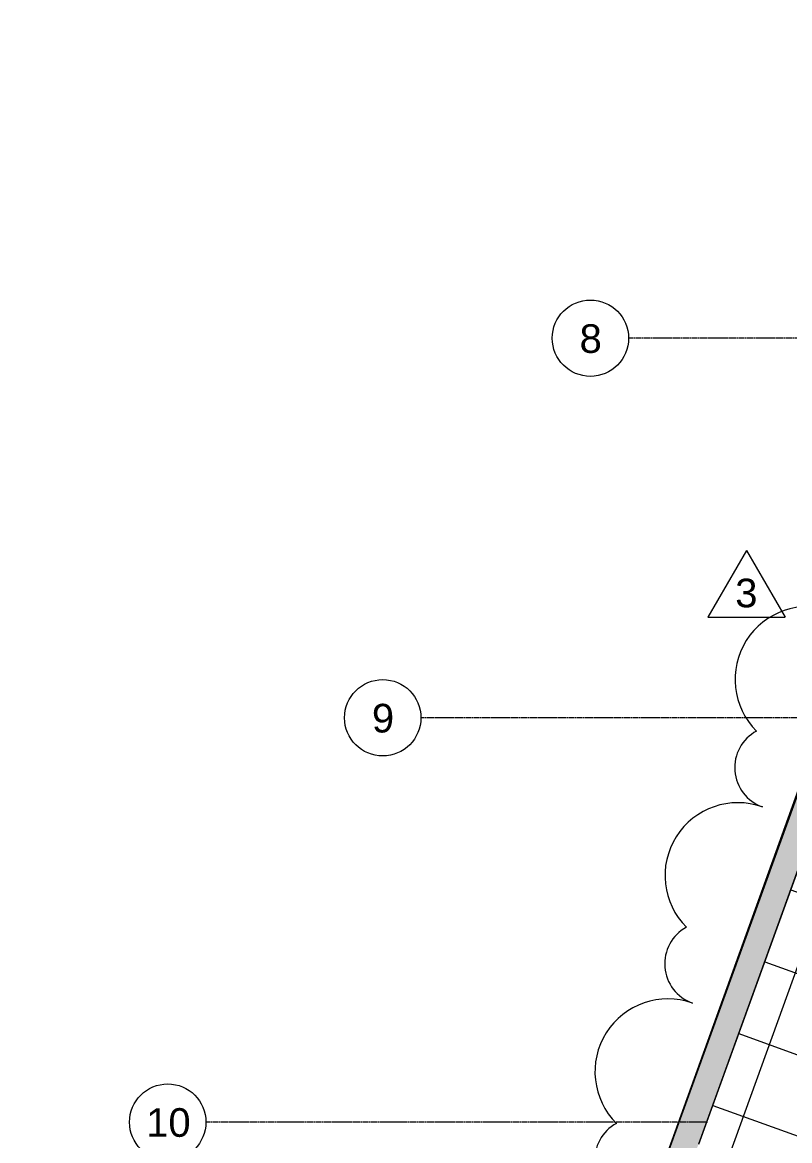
# Model space of a CAD drawing. Header units: inches. Extents: x -2332 to 1043, y -456 to 2193.
# Drawn here: x -2203.7 to -1962.6, y 607.2 to 958.6 of the extents above; entities that cross this region are included whole.
import ezdxf

# ---------------------------------------------------------------- set-up
doc = ezdxf.new("R2010")
doc.units = ezdxf.units.IN
doc.header["$MEASUREMENT"] = 0
doc.linetypes.add('Grid Line 1_2_', pattern=[0.875, 0.5, -0.125, 0.125, -0.125])
doc.linetypes.add('IMPORT-PHANTOM4 _2_', pattern=[0])
for name, color, linetype, lineweight in [('5033_00_7th-9th Floors_Updated_dwg', 8, 'Continuous', 9), ('A-Area', 7, 'IMPORT-PHANTOM4 _2_', 9), ('A-CLNG', 13, 'Continuous', 13), ('A-CLNG-PATT', 13, 'Continuous', 13), ('A-Shell', 7, 'Continuous', 9), ('A-WALL', 113, 'Continuous', 13), ('A-WALL-PATT', 111, 'Continuous', 13), ('G-ANNO-REVC', 71, 'Continuous', 9), ('G-ANNO-REVC-IDEN', 71, 'Continuous', 9), ('S-GRID', 1, 'Continuous', 9), ('S-GRID-IDEN', 1, 'Continuous', 9)]:
    doc.layers.add(name, color=color, linetype=linetype, lineweight=lineweight)
doc.styles.add('Arial', font='arial.ttf', dxfattribs={"height": 9})
doc.styles.add('Swis721 Lt BT_2', font='swissl.ttf', dxfattribs={"height": 9})

# ---------------------------------------------------------------- blocks, each defined once
blk = doc.blocks.new('5033_00_7th-9th Floors_Updated_dwg-8585573-7TH FLOOR REFLECTED CEILING PLAN')
at = {"layer": 'A-Shell'}
h = blk.add_hatch(color=256, dxfattribs=at)
h.paths.add_polyline_path([(-2160.58, -154.84), (-1982.09, -91.59), (-1982.09, -91.52), (-2160.7, -154.8)], flags=0)
h.paths.add_polyline_path([(-2185.08, -146.11), (-2203.04, -139.22), (-2203.2, -139.65), (-2185.72, -145.88)], flags=0)
h.paths.add_polyline_path([(-2105.55, 107.92), (-2077.03, 187), (-2068.64, 210.29), (-2069.06, 210.44), (-2106.02, 108.09)], flags=0)
h.paths.add_polyline_path([(-2067.37, 213.82), (-2030.37, 316.54), (-2030.71, 316.66), (-2067.79, 213.97)], flags=0)
h.paths.add_polyline_path([(-2029.1, 320.06), (-1992.21, 422.47), (-1992.47, 422.56), (-2029.43, 320.18)], flags=0)
h.paths.add_polyline_path([(-1991.06, 426.04), (-1935.69, 579.4), (-1935.82, 579.44), (-1991.2, 426.09)], flags=0)
h.paths.add_polyline_path([(-1934.42, 582.92), (-1892.13, 700.46), (-1934.55, 582.97)], flags=0)
at = {"layer": 'A-Area', "linetype": 'Continuous', "flags": 128}
blk.add_lwpolyline([(-2099.84, 148.77), (-1872.96, 778.61)], close=True, dxfattribs=at)
blk = doc.blocks.new('Grid - Grid Head - Circle-50561-7TH FLOOR REFLECTED CEILING PLAN')
at = {"layer": 'S-GRID-IDEN'}
blk.add_circle((0, 0), 0.125, dxfattribs=at)
blk = doc.blocks.new('Family - ___-9771844-7TH FLOOR REFLECTED CEILING PLAN')
at = {"layer": 'G-ANNO-REVC'}
for centre, radius, start, end in [((-1956.82, 752.12), 22.91, 70.3499, 225.1411), ((-1966.73, 724.39), 13.09, 118.5396, 250.3499), ((-1978.83, 690.48), 22.91, 70.3499, 225.1411), ((-1988.74, 662.74), 13.09, 118.5396, 250.3499), ((-2000.84, 628.84), 22.91, 70.3499, 225.1411), ((-2010.75, 601.1), 13.09, 118.5396, 250.3499)]:
    blk.add_arc(centre, radius, start, end, dxfattribs=at)
blk = doc.blocks.new('Revision Tag - Revision Tag-133968-7TH FLOOR REFLECTED CEILING PLAN')
at = {"layer": 'G-ANNO-REVC-IDEN'}
for p, q in [((0, 0.1384), (-0.1263, -0.0804)), ((0, 0.1384), (0.1263, -0.0804)), ((-0.1263, -0.0804), (0.1263, -0.0804))]:
    blk.add_line(p, q, dxfattribs=at)

msp = doc.modelspace()

# ---------------------------------------------------------------- hatches: boundary and pattern name
at = {"layer": 'A-CLNG-PATT'}
h = msp.add_hatch(dxfattribs=at)
h.set_pattern_fill('FP_20', color=256, style=0, pattern_type=2)
h.set_pattern_definition([(250.146, (-1921.906, 696.893), (-22.5735, 8.151), []), (160.146, (-1921.906, 696.893), (8.151, 22.5735), [])])
h.paths.add_polyline_path([(-1910.87991, 577.10409), (-1792.01458, 618.90161), (-1763.69905, 697.28219), (-1881.04387, 739.67383), (-1887.91833, 720.63564), (-1910.49179, 728.78665), (-1903.62938, 747.833), (-1935.68421, 759.41303), (-1991.05959, 606.05601), (-1911.05412, 577.16699)], flags=0)
h.paths.add_polyline_path([(-1901.72417, 612.74101), (-1946.0481, 628.74585), (-1945.83287, 629.296), (-1901.52361, 613.29646), (-1901.69971, 612.80878)], flags=0)
h.paths.add_polyline_path([(-1900.78608, 613.18136), (-1901.34153, 613.38193), (-1885.3367, 657.70586), (-1884.78125, 657.50529), (-1900.77016, 613.22545)], flags=0)
h.paths.add_polyline_path([(-1839.33715, 642.02627), (-1839.8926, 642.22684), (-1823.8622, 686.54154), (-1823.33231, 686.3502), (-1839.32123, 642.07036)], flags=0)
h.paths.add_polyline_path([(-1929.63099, 674.6303), (-1930.18644, 674.83086), (-1914.1816, 719.15479), (-1913.62616, 718.95423), (-1929.61507, 674.67439)], flags=0)
h.paths.add_polyline_path([(-1823.97323, 686.73284), (-1868.29716, 702.73768), (-1868.08192, 703.28783), (-1823.77267, 687.28829), (-1823.94876, 686.80061)], flags=0)
at = {"layer": 'A-WALL-PATT', "lineweight": 9}
msp.add_hatch(color=7, dxfattribs=at).paths.add_polyline_path([(-2193.54384, 45.72633), (-1865.8487, 953.24788), (-1873.37319, 955.96488), (-2201.01398, 48.59384), (-2200.33169, 48.33194)], flags=0)

# ---------------------------------------------------------------- linework, layer by layer
at = {"layer": 'A-CLNG'}
msp.add_line((-1991.05959, 606.05601), (-1935.68421, 759.41303), dxfattribs=at)
at = {"layer": 'A-WALL', "color": 8, "lineweight": 20}
for p, q in [((-2203.73153, 41.06785), (-1873.37319, 955.96488)), ((-1935.82215, 759.46285), (-1991.19754, 606.10582))]:
    msp.add_line(p, q, dxfattribs=at)
at = {"layer": 'S-GRID', "linetype": 'Grid Line 1_2_'}
for p, q in [((-1904.32604, 859.36607), (-2013.18353, 859.36607)), ((-1949.11821, 740.07338), (-2078.45927, 740.07338)), ((-1988.38659, 612.99788), (-2146.04185, 612.99788))]:
    msp.add_line(p, q, dxfattribs=at)

# ---------------------------------------------------------------- block references
at = {"layer": '5033_00_7th-9th Floors_Updated_dwg', "color": 7}
msp.add_blockref('5033_00_7th-9th Floors_Updated_dwg-8585573-7TH FLOOR REFLECTED CEILING PLAN', (0, 180.01878), dxfattribs=at)
at = {"layer": 'G-ANNO-REVC'}
msp.add_blockref('Family - ___-9771844-7TH FLOOR REFLECTED CEILING PLAN', (0, 0), dxfattribs=at)
at = {"layer": 'G-ANNO-REVC-IDEN', "xscale": 95.99999999999994, "yscale": 95.99999999999994, "zscale": 95.99999999999994}
msp.add_blockref('Revision Tag - Revision Tag-133968-7TH FLOOR REFLECTED CEILING PLAN', (-1976.12553, 779.3918), dxfattribs=at)
at = {"layer": 'S-GRID-IDEN', "xscale": 95.99999999999994, "yscale": 95.99999999999994, "zscale": 95.99999999999994}
for p, rotation in [((-2025.18353, 859.36607), 89.99999999999982), ((-2090.45927, 740.07338), 89.9999999999998), ((-2158.04185, 612.99788), 89.99999999999982)]:
    msp.add_blockref('Grid - Grid Head - Circle-50561-7TH FLOOR REFLECTED CEILING PLAN', p, dxfattribs=dict(at, rotation=rotation))

# ---------------------------------------------------------------- texts
at = {"layer": 'G-ANNO-REVC-IDEN', "insert": (-1979.66881, 783.7899), "char_height": 9, "width": 8.484, "attachment_point": 1, "style": 'Arial'}
msp.add_mtext('3', dxfattribs=at)
at = {"layer": 'S-GRID-IDEN', "char_height": 9, "attachment_point": 1, "style": 'Swis721 Lt BT_2'}
for s, insert, width in [('8', (-2028.5821, 863.7461), 8.181), ('9', (-2093.85784, 744.45341), 8.181), ('10', (-2164.82309, 617.37791), 16.362)]:
    msp.add_mtext(s, dxfattribs=dict(at, insert=insert, width=width))

doc.saveas('drawing.dxf')
